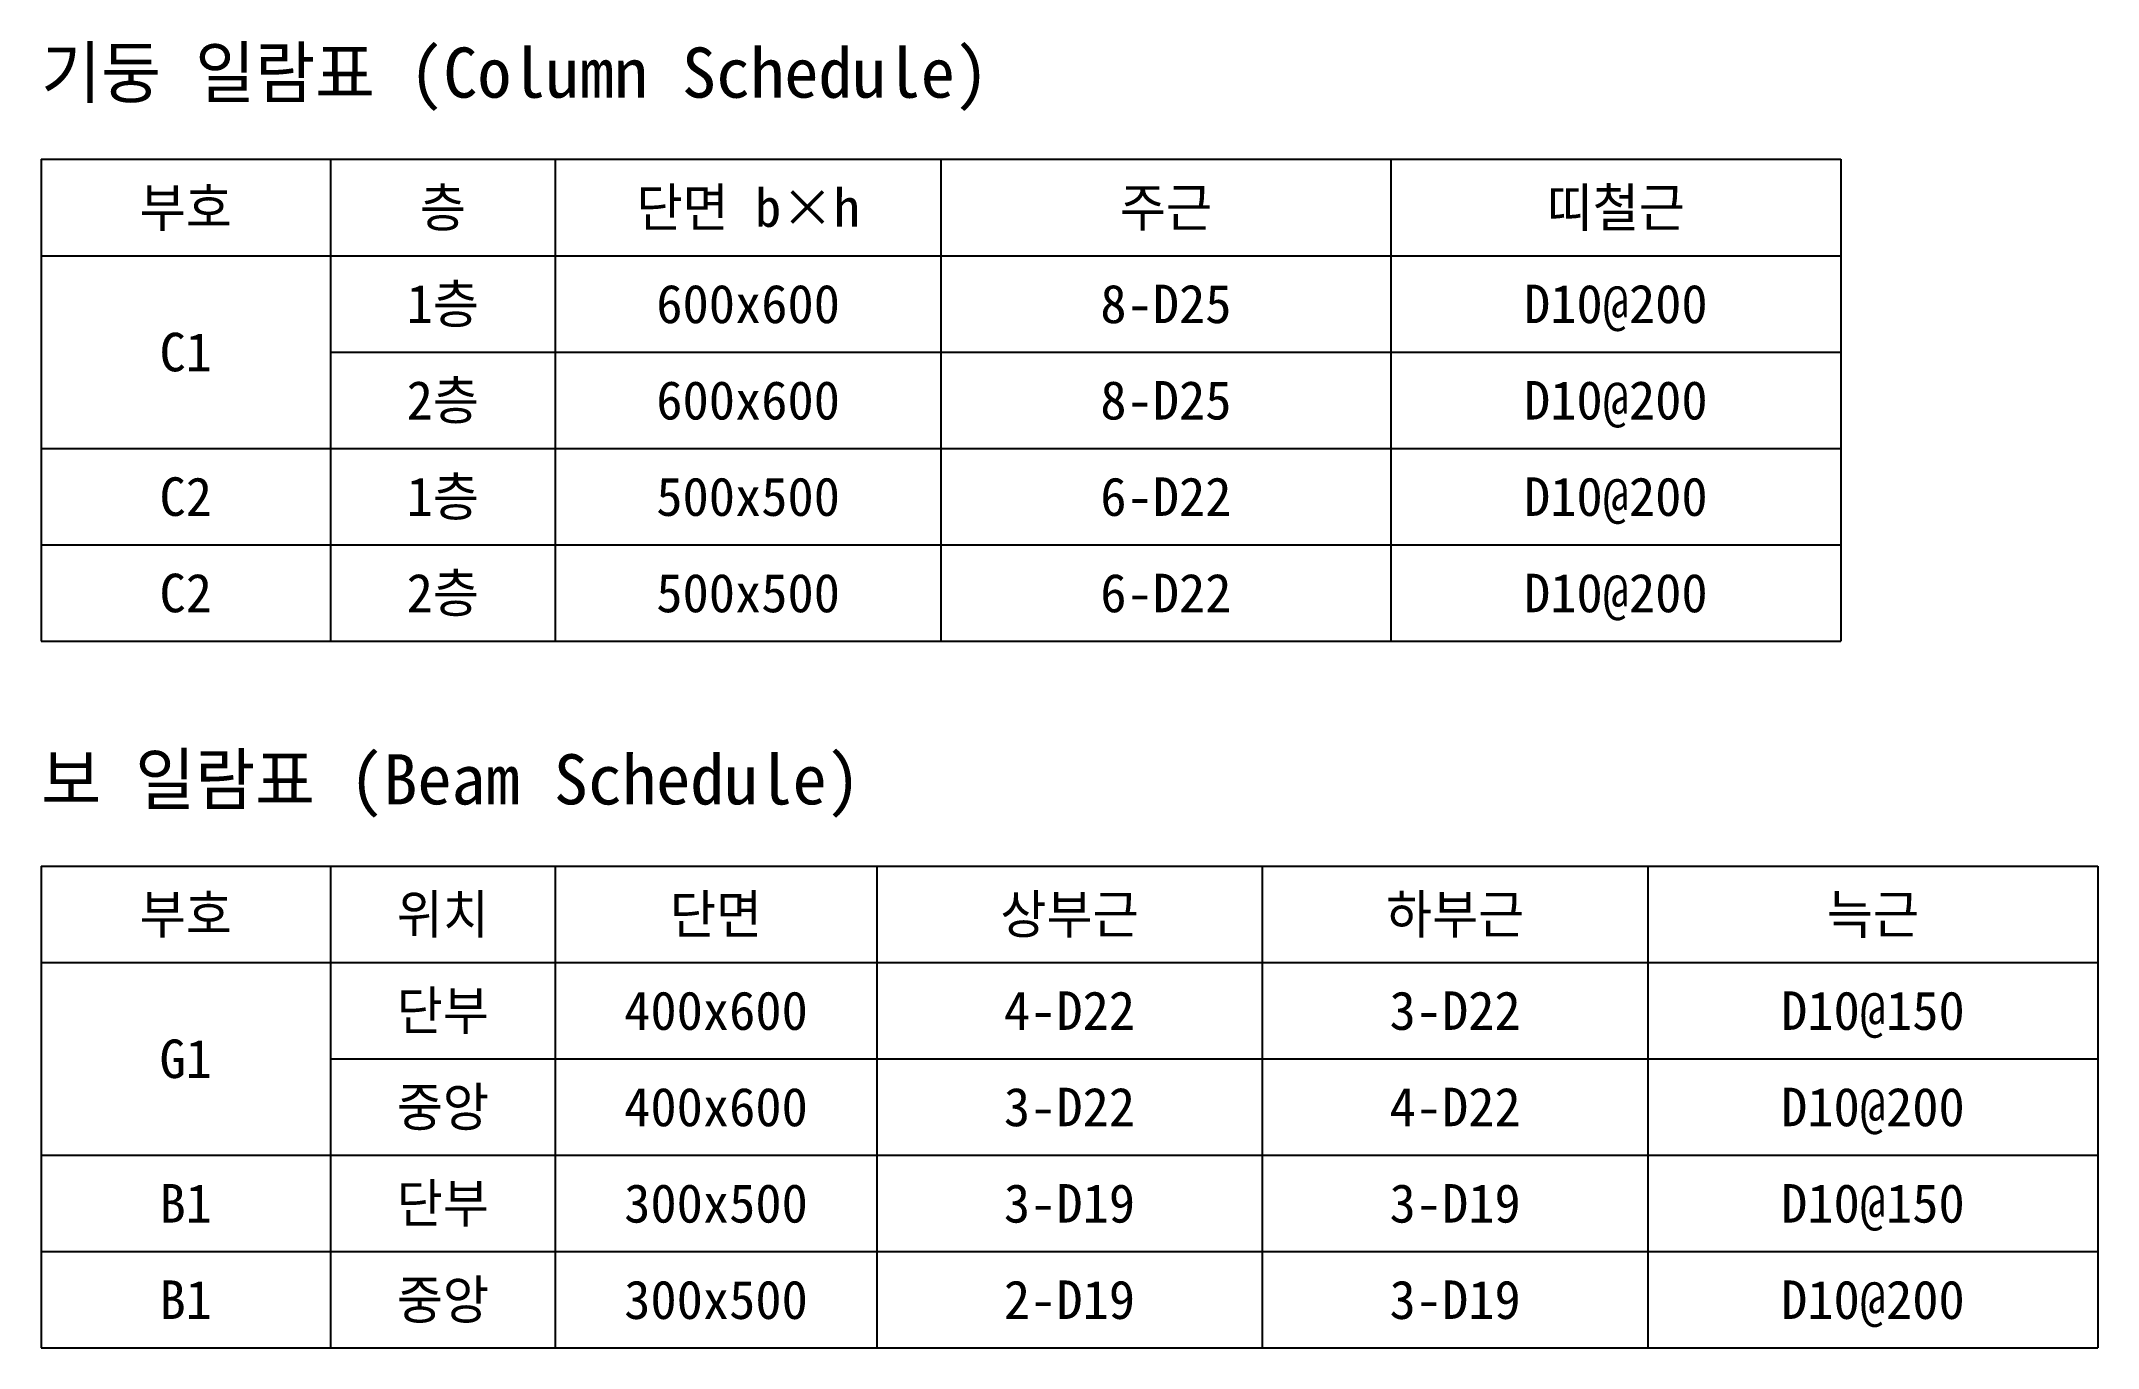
# Model space of a CAD drawing. Header units: millimetres. Extents: x 0 to 6400, y -3700 to 368.
import ezdxf
from ezdxf.enums import TextEntityAlignment as Align

# ---------------------------------------------------------------- set-up
doc = ezdxf.new("R2010")
doc.units = ezdxf.units.MM
doc.layers.add('A-DIM', color=3, linetype='Continuous')
doc.layers.add('A-TEXT', color=7, linetype='Continuous')

msp = doc.modelspace()

# ---------------------------------------------------------------- linework, layer by layer
at = {"layer": 'A-DIM'}
for p, q in [((0, 0), (0, -1500)), ((0, 0), (900, 0)), ((900, 0), (900, -1500)), ((900, 0), (1600, 0)), ((1600, 0), (1600, -1500)), ((1600, 0), (2800, 0)), ((2800, 0), (2800, -1500)), ((2800, 0), (4200, 0)), ((4200, 0), (4200, -1500)), ((4200, 0), (5600, 0)), ((5600, 0), (5600, -1500)), ((0, -300), (900, -300)), ((900, -300), (1600, -300)), ((1600, -300), (2800, -300)), ((2800, -300), (4200, -300)), ((4200, -300), (5600, -300)), ((900, -600), (1600, -600)), ((1600, -600), (2800, -600)), ((2800, -600), (4200, -600)), ((4200, -600), (5600, -600)), ((0, -900), (900, -900)), ((900, -900), (1600, -900)), ((1600, -900), (2800, -900)), ((2800, -900), (4200, -900)), ((4200, -900), (5600, -900)), ((0, -1200), (900, -1200)), ((900, -1200), (1600, -1200)), ((1600, -1200), (2800, -1200)), ((2800, -1200), (4200, -1200)), ((4200, -1200), (5600, -1200)), ((0, -1500), (900, -1500)), ((900, -1500), (1600, -1500)), ((1600, -1500), (2800, -1500)), ((2800, -1500), (4200, -1500)), ((4200, -1500), (5600, -1500)), ((0, -2200), (0, -3700)), ((0, -2200), (900, -2200)), ((900, -2200), (900, -3700)), ((900, -2200), (1600, -2200)), ((1600, -2200), (1600, -3700)), ((1600, -2200), (2600, -2200)), ((2600, -2200), (2600, -3700)), ((2600, -2200), (3800, -2200)), ((3800, -2200), (3800, -3700)), ((3800, -2200), (5000, -2200)), ((5000, -2200), (5000, -3700)), ((5000, -2200), (6400, -2200)), ((6400, -2200), (6400, -3700)), ((0, -2500), (900, -2500)), ((900, -2500), (1600, -2500)), ((1600, -2500), (2600, -2500)), ((2600, -2500), (3800, -2500)), ((3800, -2500), (5000, -2500)), ((5000, -2500), (6400, -2500)), ((900, -2800), (1600, -2800)), ((1600, -2800), (2600, -2800)), ((2600, -2800), (3800, -2800)), ((3800, -2800), (5000, -2800)), ((5000, -2800), (6400, -2800)), ((0, -3100), (900, -3100)), ((900, -3100), (1600, -3100)), ((1600, -3100), (2600, -3100)), ((2600, -3100), (3800, -3100)), ((3800, -3100), (5000, -3100)), ((5000, -3100), (6400, -3100)), ((0, -3400), (900, -3400)), ((900, -3400), (1600, -3400)), ((1600, -3400), (2600, -3400)), ((2600, -3400), (3800, -3400)), ((3800, -3400), (5000, -3400)), ((5000, -3400), (6400, -3400)), ((0, -3700), (900, -3700)), ((900, -3700), (1600, -3700)), ((1600, -3700), (2600, -3700)), ((2600, -3700), (3800, -3700)), ((3800, -3700), (5000, -3700)), ((5000, -3700), (6400, -3700))]:
    msp.add_line(p, q, dxfattribs=at)

# ---------------------------------------------------------------- texts
at = {"layer": 'A-TEXT'}
for s, p in [('기둥 일람표 (Column Schedule)', (0, 192)), ('보 일람표 (Beam Schedule)', (0, -2008))]:
    msp.add_text(s, height=156, dxfattribs=at).set_placement(p)
for s, p in [('부호', (450, -150)), ('층', (1250, -150)), ('단면 b×h', (2200, -150)), ('주근', (3500, -150)), ('띠철근', (4900, -150)), ('1층', (1250, -450)), ('600x600', (2200, -450)), ('8-D25', (3500, -450)), ('D10@200', (4900, -450)), ('C1', (450, -600)), ('2층', (1250, -750)), ('600x600', (2200, -750)), ('8-D25', (3500, -750)), ('D10@200', (4900, -750)), ('C2', (450, -1050)), ('1층', (1250, -1050)), ('500x500', (2200, -1050)), ('6-D22', (3500, -1050)), ('D10@200', (4900, -1050)), ('2층', (1250, -1350)), ('C2', (450, -1350)), ('500x500', (2200, -1350)), ('6-D22', (3500, -1350)), ('D10@200', (4900, -1350)), ('부호', (450, -2350)), ('위치', (1250, -2350)), ('단면', (2100, -2350)), ('상부근', (3200, -2350)), ('하부근', (4400, -2350)), ('늑근', (5700, -2350)), ('단부', (1250, -2650)), ('400x600', (2100, -2650)), ('4-D22', (3200, -2650)), ('3-D22', (4400, -2650)), ('D10@150', (5700, -2650)), ('G1', (450, -2800)), ('중앙', (1250, -2950)), ('400x600', (2100, -2950)), ('3-D22', (3200, -2950)), ('4-D22', (4400, -2950)), ('D10@200', (5700, -2950)), ('B1', (450, -3250)), ('단부', (1250, -3250)), ('300x500', (2100, -3250)), ('3-D19', (3200, -3250)), ('3-D19', (4400, -3250)), ('D10@150', (5700, -3250)), ('B1', (450, -3550)), ('중앙', (1250, -3550)), ('300x500', (2100, -3550)), ('2-D19', (3200, -3550)), ('3-D19', (4400, -3550)), ('D10@200', (5700, -3550))]:
    msp.add_text(s, height=120, dxfattribs=at).set_placement(p, align=Align.MIDDLE_CENTER)

doc.saveas('drawing.dxf')
